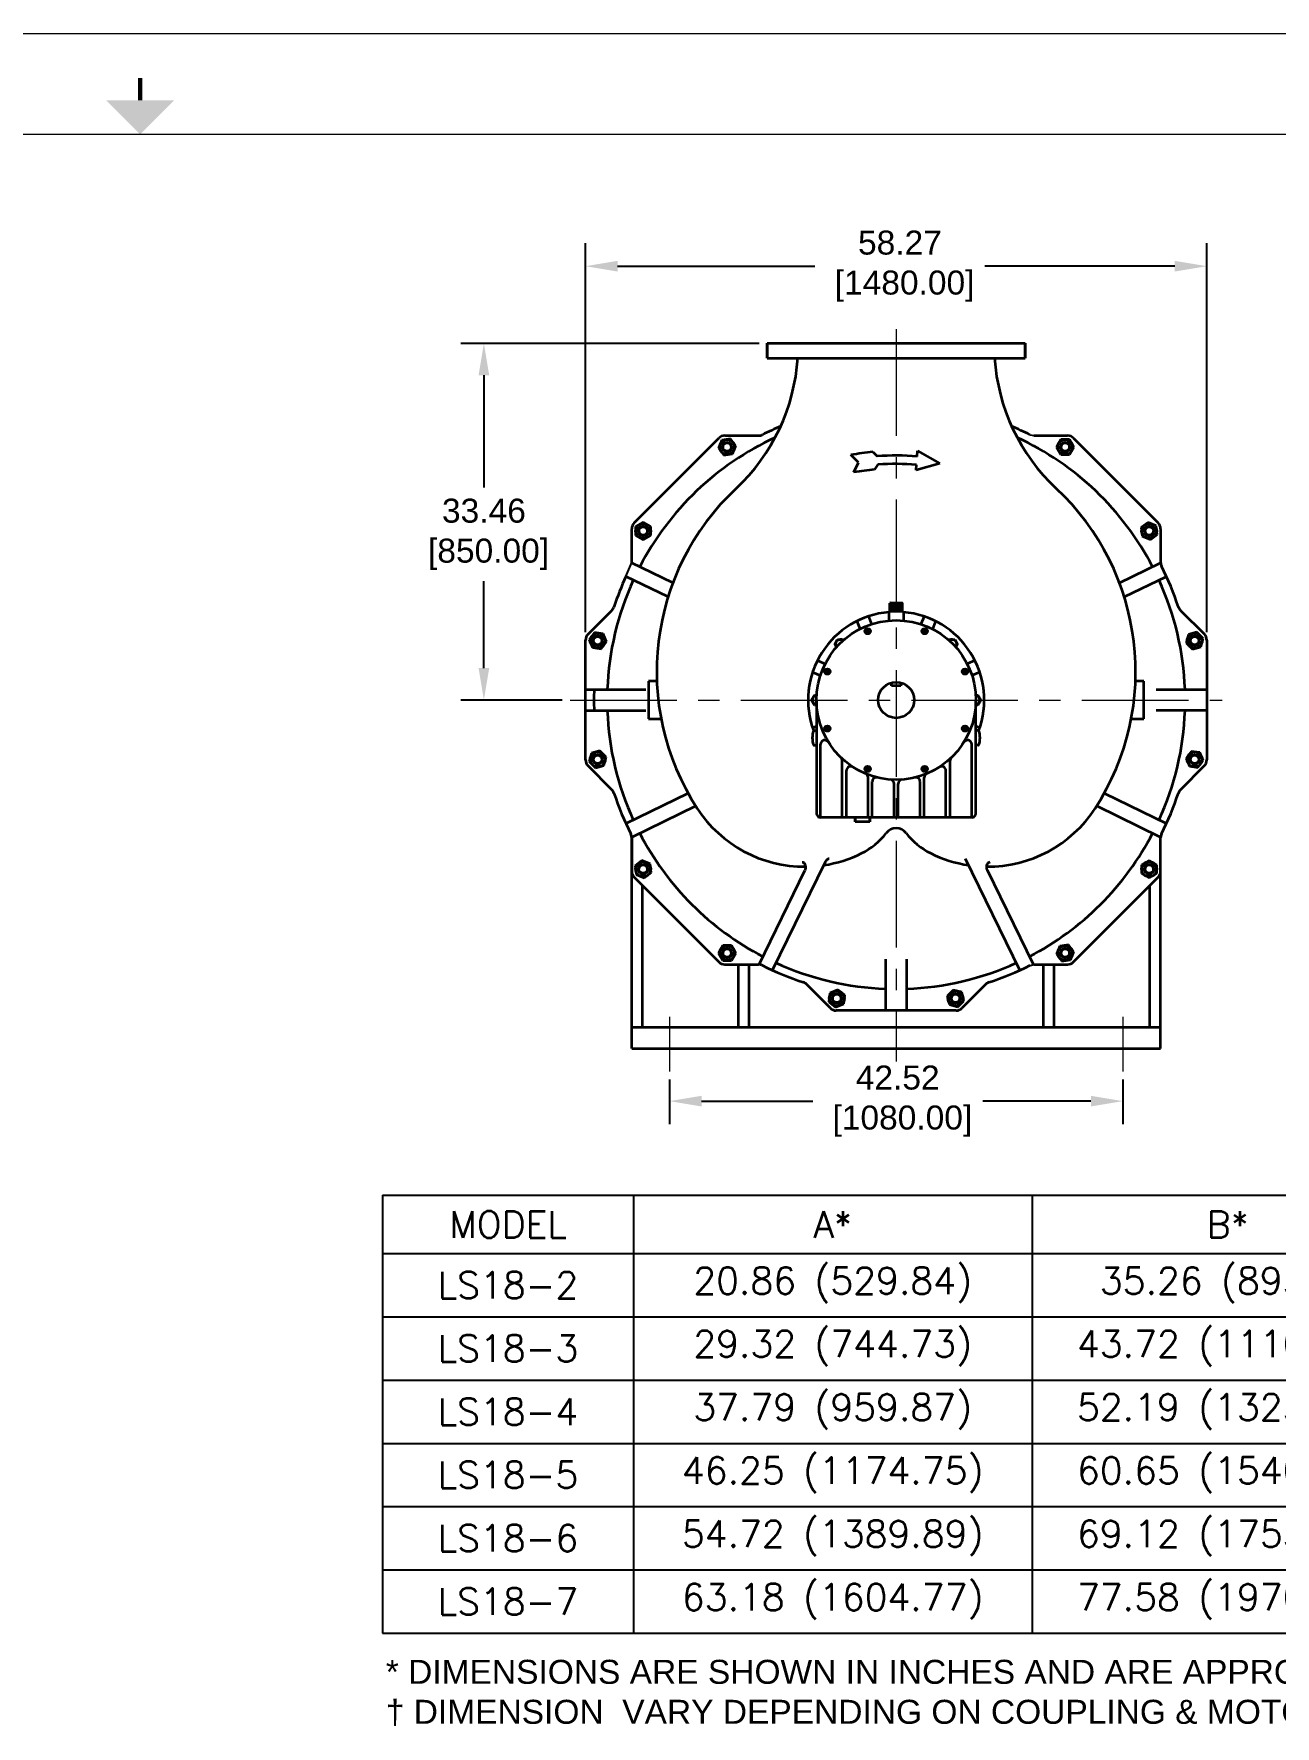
# Model space of a CAD drawing. Header units: inches. Extents: x 62 to 508, y 938 to 1278.
# Drawn here: x 275.3 to 391.7, y 1119.3 to 1278.1 of the extents above; entities that cross this region are included whole.
import ezdxf
from ezdxf.enums import TextEntityAlignment as Align

# ---------------------------------------------------------------- set-up
doc = ezdxf.new("R2010")
doc.units = ezdxf.units.IN
doc.header["$MEASUREMENT"] = 0
doc.linetypes.add('点画线', pattern=[16, 10, -2, 2, -2])
doc.layers.add('Title Block', color=7, linetype='Continuous')
doc.layers.add('中心线层', color=1, linetype='点画线', lineweight=18)
doc.layers.add('粗实线层', color=7, linetype='Continuous', lineweight=35)
doc.styles.add('ACANSTS', font='romans.shx', dxfattribs={"height": 1})
doc.styles.add('Roman', font='romans')
doc.styles.get("Standard").update_dxf_attribs({"font": 'arial.ttf'})
doc.dimstyles.new('STANDARD 2 PLCS', dxfattribs={"dimtxt": 0.125, "dimasz": 0.18, "dimexe": 0.18, "dimexo": 0.0625, "dimgap": 0.09, "dimtad": 0, "dimtih": 1, "dimtoh": 1, "dimzin": 4, "dimdsep": 46, "dimtxsty": 'Standard', "dimcen": 0.09, "dimaunit": 1, "dimadec": 0, "dimazin": 1, "dimtfac": 1, "dimtofl": 0, "dimtmove": 1, "dimatfit": 3, "dimfxl": 1, "dimtolj": 1, "dimtzin": 4, "dimarcsym": 0})

# ---------------------------------------------------------------- blocks, each defined once
blk = doc.blocks.new('*T15')
at = {"layer": 'Title Block', "color": 0, "linetype": 'ByBlock', "lineweight": -2, "transparency": 16777216}
for p, q in [((0, 0), (153.83, 0)), ((0, 0), (0, -41.07)), ((23.52, 0), (23.52, -41.07)), ((60.91, 0), (60.91, -41.07)), ((97.64, 0), (97.64, -41.07)), ((126.86, 0), (126.86, -41.07)), ((153.83, 0), (153.83, -41.07)), ((0, -5.46), (153.83, -5.46)), ((0, -11.4), (153.83, -11.4)), ((0, -17.33), (153.83, -17.33)), ((0, -23.27), (153.83, -23.27)), ((0, -29.2), (153.83, -29.2)), ((0, -35.14), (153.83, -35.14)), ((0, -41.07), (153.83, -41.07))]:
    blk.add_line(p, q, dxfattribs=at)
at = {"layer": 'Title Block', "color": 0, "lineweight": 15, "transparency": 16777216, "char_height": 2.5, "attachment_point": 5, "style": 'Roman'}
for s, insert, width in [('MODEL', (11.76, -2.73), 21.395), ('A*', (42.21, -2.73), 35.2592), ('B*', (79.27, -2.73), 34.608), ('F{\\fArial|b0|i0|c0|p34;†}', (112.25, -2.73), 27.0907), ('L{\\fArial|b0|i0|c0|p34;†}', (140.34, -2.73), 24.8436), ('20.86 (529.84)', (42.21, -8.43), 35.2592), ('35.26 (895.6)', (79.27, -8.43), 34.608), ('90 (2286)', (112.25, -8.43), 27.0907), ('114 (2896)', (140.34, -8.43), 25.9067), ('LS18-2', (11.76, -8.43), 21.395), ('29.32 (744.73)', (42.21, -14.36), 35.2592), ('43.72 (1110.49)', (79.27, -14.36), 34.608), ('102 (2591)', (112.25, -14.36), 28.1538), ('126 (3200)', (140.34, -14.36), 25.9067), ('LS18-3', (11.76, -14.36), 21.395), ('LS18-4', (11.76, -20.3), 21.395), ('37.79 (959.87)', (42.21, -20.3), 35.2592), ('52.19 (1325.63)', (79.27, -20.3), 34.608), ('102 (2591)', (112.25, -20.3), 28.1538), ('126 (3200)', (140.34, -20.3), 25.9067), ('LS18-5', (11.76, -26.23), 21.395), ('46.25 (1174.75)', (42.21, -26.23), 35.2592), ('60.65 (1540.51)', (79.27, -26.23), 34.608), ('114 (2896)', (112.25, -26.23), 28.1538), ('138 (3505)', (140.34, -26.23), 25.9067), ('54.72 (1389.89)', (42.21, -32.17), 35.2592), ('69.12 (1755.65)', (79.27, -32.17), 34.608), ('114 (2896)', (112.25, -32.17), 28.1538), ('138 (3505)', (140.34, -32.17), 25.9067), ('LS18-6', (11.76, -32.17), 21.395), ('63.18 (1604.77)', (42.21, -38.11), 35.2592), ('77.58 (1970.53)', (79.27, -38.11), 34.608), ('126 (3200)', (112.25, -38.11), 28.1538), ('150 (3810)', (140.34, -38.11), 25.9067), ('LS18-7', (11.76, -38.11), 21.395)]:
    blk.add_mtext(s, dxfattribs=dict(at, insert=insert, width=width))
blk = doc.blocks.new('*D16')
at = {"color": 0, "lineweight": -2, "transparency": 16777216}
for p, q in [((327.03, 1221.98), (327.03, 1258.47)), ((385.3, 1221.98), (385.3, 1258.47)), ((330.03, 1256.31), (348.55, 1256.31)), ((382.3, 1256.31), (364.48, 1256.31))]:
    blk.add_line(p, q, dxfattribs=at)
at = {"color": 0, "transparency": 16777216}
for points in [[(330.03, 1256.81), (330.03, 1255.81), (327.03, 1256.31)], [(382.3, 1256.81), (382.3, 1255.81), (385.3, 1256.31)]]:
    blk.add_solid(points, dxfattribs=at)
at = {"layer": 'Defpoints', "color": 0, "transparency": 16777216}
for p in [(385.3, 1256.31), (327.03, 1221.23), (385.3, 1221.23)]:
    blk.add_point(p, dxfattribs=at)
at = {"color": 0, "transparency": 16777216, "insert": (356.52, 1256.31), "char_height": 2.25, "attachment_point": 5}
blk.add_mtext('\\A1;58.27\\P [1480.00]', dxfattribs=at)
blk = doc.blocks.new('*D17')
at = {"color": 0, "lineweight": -2, "transparency": 16777216}
for p, q in [((343.31, 1249.07), (315.34, 1249.07)), ((317.5, 1246.07), (317.5, 1235.56)), ((317.5, 1218.61), (317.5, 1226.75)), ((324.84, 1215.61), (315.34, 1215.61))]:
    blk.add_line(p, q, dxfattribs=at)
at = {"color": 0, "transparency": 16777216}
for points in [[(317, 1246.07), (318, 1246.07), (317.5, 1249.07)], [(317, 1218.61), (318, 1218.61), (317.5, 1215.61)]]:
    blk.add_solid(points, dxfattribs=at)
at = {"layer": 'Defpoints', "color": 0, "transparency": 16777216}
for p in [(317.5, 1249.07), (344.06, 1249.07), (325.59, 1215.61)]:
    blk.add_point(p, dxfattribs=at)
at = {"color": 0, "transparency": 16777216, "insert": (317.5, 1231.16), "char_height": 2.25, "attachment_point": 5}
blk.add_mtext('\\A1;33.46\\P [850.00]', dxfattribs=at)
blk = doc.blocks.new('*D18')
at = {"color": 0, "lineweight": -2, "transparency": 16777216}
for p, q in [((334.91, 1180.02), (334.91, 1175.82)), ((377.43, 1180.02), (377.43, 1175.82)), ((337.91, 1177.98), (348.34, 1177.98)), ((374.43, 1177.98), (364.28, 1177.98))]:
    blk.add_line(p, q, dxfattribs=at)
at = {"color": 0, "transparency": 16777216}
for points in [[(337.91, 1178.48), (337.91, 1177.48), (334.91, 1177.98)], [(374.43, 1178.48), (374.43, 1177.48), (377.43, 1177.98)]]:
    blk.add_solid(points, dxfattribs=at)
at = {"layer": 'Defpoints', "color": 0, "transparency": 16777216}
for p in [(334.91, 1180.77), (377.43, 1180.77), (377.43, 1177.98)]:
    blk.add_point(p, dxfattribs=at)
at = {"color": 0, "transparency": 16777216, "insert": (356.31, 1177.98), "char_height": 2.25, "attachment_point": 5}
blk.add_mtext('\\A1;42.52\\P [1080.00]', dxfattribs=at)
blk = doc.blocks.new('LONE STAR BLOWER TITLE BLOCK (SIZE A)')
at = {"layer": 'Title Block', "lineweight": 15}
for p, q in [((23.625, 18), (0, 18)), ((23.125, 17.5), (0.5, 17.5)), ((23.125, 17.5), (0.5, 17.5))]:
    blk.add_line(p, q, dxfattribs=at)
at = {"layer": 'Title Block', "lineweight": 15, "const_width": 0.0225}
blk.add_lwpolyline([(11.8125, 17.7813), (11.8125, 17.6687)], dxfattribs=at)
at = {"layer": 'Title Block', "lineweight": 15}
blk.add_solid([(11.6437, 17.6687), (11.9812, 17.6687), (11.8125, 17.5)], dxfattribs=at)
at = {"layer": 'Title Block', "lineweight": 15, "style": 'ACANSTS'}
for tag, p, height in [('DRAWN_BY', (14.3692, 2.2855), 0.135), ('DRAWN_DATE', (15.5145, 2.2938), 0.135), ('DRAWING_SUBTITLE', (17.5134, 1.9768), 0.2025), ('CHECKED_BY', (14.3914, 1.9397), 0.135), ('CHECK_DATE', (15.4958, 1.9404), 0.135), ('ENGINEER', (14.3854, 1.6081), 0.135), ('ENG_DATE', (15.4868, 1.6029), 0.135), ('DRAWING_SUBTITLE', (17.5109, 1.5494), 0.2025), ('MANUFACTURING', (14.3811, 1.2706), 0.135), ('MFG_DATE', (15.4879, 1.2695), 0.135), ('CONTROL', (14.3811, 0.9331), 0.135), ('CONTROL_DATE', (15.4879, 0.932), 0.135), ('CAGE_CODE', (17.7275, 0.9163), 0.135), ('MODEL_FILE_NAME', (8.2952, 0.6111), 0.135), ('APPROVED_BY', (14.3698, 0.5685), 0.135), ('APPROVAL_DATE', (15.4796, 0.5615), 0.135)]:
    blk.add_attdef(tag, p, '', height=height, dxfattribs=at)
at = {"layer": 'Title Block', "lineweight": 15, "style": 'Roman', "flags": 8}
for tag, height, p in [('DWG_NUMBER', 0.2812, (18.9096, 1.1474)), ('SCALE', 0.135, (17.9035, 0.7041)), ('SHEETNUMBER', 0.135, (21.2556, 0.7041)), ('TOTA_SHEETS', 0.135, (21.8939, 0.7016))]:
    blk.add_attdef(tag, text='', height=height, dxfattribs=at).set_placement(p, align=Align.TOP_LEFT)
at = {"layer": 'Title Block', "lineweight": 15, "style": 'ACANSTS'}
blk.add_attdef('REVISION', text='', height=0.135, dxfattribs=at).set_placement((22.8495, 0.8933), align=Align.CENTER)

msp = doc.modelspace()

# ---------------------------------------------------------------- linework, layer by layer
for p, q in [((368.273, 1249.073), (344.06, 1249.073)), ((344.06, 1249.073), (344.06, 1249.073)), ((344.06, 1249.073), (344.06, 1247.696)), ((368.273, 1247.696), (368.273, 1249.073)), ((368.273, 1249.073), (368.273, 1249.073)), ((344.06, 1247.696), (344.06, 1247.696)), ((344.06, 1247.696), (346.936, 1247.696)), ((365.397, 1247.696), (368.273, 1247.696)), ((368.273, 1247.696), (368.273, 1247.696)), ((368.719, 1240.496), (369.074, 1240.412)), ((372.239, 1240.412), (369.074, 1240.412)), ((380.739, 1232.238), (372.795, 1240.181)), ((380.97, 1228.516), (380.97, 1231.681)), ((330.819, 1227.205), (331.363, 1228.516)), ((381.054, 1228.162), (380.97, 1228.516)), ((381.054, 1228.162), (380.97, 1228.516)), ((382.832, 1224.02), (382.641, 1224.331)), ((382.832, 1224.02), (382.641, 1224.331)), ((385.07, 1221.783), (382.832, 1224.02)), ((328.294, 1222.813), (327.263, 1221.783)), ((327.034, 1221.267), (327.033, 1221.246)), ((327.033, 1221.246), (327.033, 1221.226)), ((327.033, 1221.226), (327.033, 1221.226)), ((327.033, 1221.226), (327.033, 1218.853)), ((327.035, 1221.288), (327.034, 1221.267)), ((327.037, 1221.308), (327.035, 1221.288)), ((327.039, 1221.329), (327.037, 1221.308)), ((327.042, 1221.349), (327.039, 1221.329)), ((327.046, 1221.369), (327.042, 1221.349)), ((327.05, 1221.389), (327.046, 1221.369)), ((327.054, 1221.41), (327.05, 1221.389)), ((327.059, 1221.43), (327.054, 1221.41)), ((327.065, 1221.449), (327.059, 1221.43)), ((327.071, 1221.469), (327.065, 1221.449)), ((327.078, 1221.489), (327.071, 1221.469)), ((327.085, 1221.508), (327.078, 1221.489)), ((327.092, 1221.527), (327.085, 1221.508)), ((327.101, 1221.546), (327.092, 1221.527)), ((327.109, 1221.565), (327.101, 1221.546)), ((327.118, 1221.583), (327.109, 1221.565)), ((327.128, 1221.602), (327.118, 1221.583)), ((327.138, 1221.62), (327.128, 1221.602)), ((327.149, 1221.637), (327.138, 1221.62)), ((327.16, 1221.655), (327.149, 1221.637)), ((327.171, 1221.672), (327.16, 1221.655)), ((327.183, 1221.689), (327.171, 1221.672)), ((327.195, 1221.705), (327.183, 1221.689)), ((327.208, 1221.721), (327.195, 1221.705)), ((327.221, 1221.737), (327.208, 1221.721)), ((327.235, 1221.753), (327.221, 1221.737)), ((327.249, 1221.768), (327.235, 1221.753)), ((327.263, 1221.783), (327.249, 1221.768)), ((327.263, 1221.783), (327.263, 1221.783)), ((385.3, 1218.853), (385.3, 1221.226)), ((327.033, 1218.853), (327.033, 1218.853)), ((327.033, 1218.853), (327.035, 1209.99)), ((385.298, 1209.99), (385.3, 1218.853)), ((385.3, 1218.853), (385.3, 1218.853)), ((327.035, 1209.99), (327.035, 1209.99)), ((327.035, 1209.99), (327.035, 1209.969)), ((327.035, 1209.969), (327.036, 1209.949)), ((327.036, 1209.949), (327.037, 1209.928)), ((327.037, 1209.928), (327.039, 1209.907)), ((327.039, 1209.907), (327.041, 1209.887)), ((327.041, 1209.887), (327.044, 1209.867)), ((327.044, 1209.867), (327.048, 1209.846)), ((327.048, 1209.846), (327.052, 1209.826)), ((327.052, 1209.826), (327.056, 1209.806)), ((327.056, 1209.806), (327.061, 1209.786)), ((327.061, 1209.786), (327.067, 1209.766)), ((327.067, 1209.766), (327.073, 1209.746)), ((327.073, 1209.746), (327.08, 1209.727)), ((327.08, 1209.727), (327.087, 1209.708)), ((327.087, 1209.708), (327.095, 1209.689)), ((327.095, 1209.689), (327.103, 1209.67)), ((327.103, 1209.67), (327.111, 1209.651)), ((327.111, 1209.651), (327.12, 1209.632)), ((327.12, 1209.632), (327.13, 1209.614)), ((327.13, 1209.614), (327.14, 1209.596)), ((327.14, 1209.596), (327.151, 1209.578)), ((327.151, 1209.578), (327.162, 1209.561)), ((327.162, 1209.561), (327.173, 1209.544)), ((327.173, 1209.544), (327.185, 1209.527)), ((327.185, 1209.527), (327.197, 1209.511)), ((327.197, 1209.511), (327.21, 1209.494)), ((327.21, 1209.494), (327.223, 1209.479)), ((327.223, 1209.479), (327.237, 1209.463)), ((327.237, 1209.463), (327.251, 1209.448)), ((327.251, 1209.448), (327.265, 1209.433)), ((327.265, 1209.433), (327.265, 1209.433)), ((327.265, 1209.433), (329.501, 1207.197)), ((382.832, 1207.197), (385.068, 1209.433)), ((329.501, 1207.197), (329.692, 1206.887)), ((329.501, 1207.197), (329.692, 1206.887)), ((382.641, 1206.887), (382.832, 1207.197)), ((382.641, 1206.887), (382.832, 1207.197)), ((331.279, 1203.056), (331.363, 1202.702)), ((331.279, 1203.056), (331.363, 1202.702)), ((331.363, 1202.702), (331.363, 1184.9)), ((380.97, 1202.702), (381.054, 1203.056)), ((380.97, 1202.702), (381.054, 1203.056)), ((380.97, 1184.9), (380.97, 1202.702)), ((380.97, 1202.702), (380.97, 1199.537)), ((380.739, 1198.98), (372.795, 1191.036)), ((368.719, 1190.721), (369.074, 1190.806)), ((372.239, 1190.806), (369.074, 1190.806)), ((347.444, 1189.135), (347.755, 1188.944)), ((347.444, 1189.135), (347.755, 1188.944)), ((364.578, 1188.944), (364.888, 1189.135)), ((364.578, 1188.944), (364.888, 1189.135)), ((347.755, 1188.944), (349.993, 1186.706)), ((362.34, 1186.706), (364.578, 1188.944)), ((350.549, 1186.475), (361.783, 1186.475)), ((380.97, 1182.932), (380.97, 1184.9)), ((380.97, 1184.9), (380.97, 1184.9)), ((370.34, 1182.932), (377.426, 1182.932)), ((377.426, 1182.932), (377.426, 1182.932)), ((377.426, 1182.932), (380.97, 1182.932)), ((380.97, 1182.932), (380.97, 1182.932))]:
    msp.add_line(p, q)
at = {"layer": '中心线层'}
for p, q in [((356.166, 1250.407), (356.166, 1181.686)), ((325.589, 1215.609), (386.744, 1215.609)), ((334.907, 1185.885), (334.907, 1180.766)), ((377.426, 1185.885), (377.426, 1180.766))]:
    msp.add_line(p, q, dxfattribs=at)
at = {"layer": '粗实线层'}
for p, q in [((344.06, 1249.073), (344.06, 1247.696)), ((344.06, 1247.696), (344.06, 1249.073)), ((344.06, 1249.073), (368.273, 1249.073)), ((368.273, 1249.073), (368.273, 1247.696)), ((368.273, 1247.696), (368.273, 1249.073)), ((344.06, 1247.696), (368.273, 1247.696)), ((331.594, 1232.238), (339.537, 1240.181)), ((339.81, 1239.991), (339.497, 1239.235)), ((340.622, 1240.098), (339.81, 1239.991)), ((340.094, 1240.412), (343.259, 1240.412)), ((341.12, 1239.449), (340.622, 1240.098)), ((369.074, 1240.412), (372.239, 1240.412)), ((371.615, 1240.05), (371.206, 1239.342)), ((372.433, 1240.05), (371.615, 1240.05)), ((372.843, 1239.342), (372.433, 1240.05)), ((372.795, 1240.181), (380.739, 1232.238)), ((339.497, 1239.235), (339.995, 1238.586)), ((339.995, 1238.586), (340.807, 1238.693)), ((340.807, 1238.693), (341.12, 1239.449)), ((352.636, 1237.884), (351.921, 1238.605)), ((353.986, 1238.879), (354.385, 1238.477)), ((358.134, 1238.462), (358.176, 1238.972)), ((358.176, 1238.972), (360.268, 1237.79)), ((371.206, 1239.342), (371.615, 1238.633)), ((371.615, 1238.633), (372.433, 1238.633)), ((372.433, 1238.633), (372.843, 1239.342)), ((352.208, 1236.976), (352.636, 1237.884)), ((354.459, 1237.693), (354.133, 1237.232)), ((360.268, 1237.79), (358.028, 1237.167)), ((358.028, 1237.167), (358.07, 1237.677)), ((332.434, 1232.285), (331.725, 1231.876)), ((333.142, 1231.876), (332.434, 1232.285)), ((379.792, 1232.278), (379.143, 1231.78)), ((380.548, 1231.965), (379.792, 1232.278)), ((380.655, 1231.154), (380.548, 1231.965)), ((331.363, 1228.516), (331.363, 1231.681)), ((331.725, 1231.876), (331.725, 1231.058)), ((331.725, 1231.058), (332.434, 1230.648)), ((332.434, 1230.648), (333.142, 1231.058)), ((333.142, 1231.058), (333.142, 1231.876)), ((379.143, 1231.78), (379.25, 1230.969)), ((379.25, 1230.969), (380.006, 1230.655)), ((380.006, 1230.655), (380.655, 1231.154)), ((380.97, 1231.681), (380.97, 1228.516)), ((334.771, 1225.278), (330.819, 1227.205)), ((335.223, 1226.59), (331.348, 1228.48)), ((377.11, 1226.59), (380.91, 1228.444)), ((377.562, 1225.278), (381.514, 1227.205)), ((327.263, 1221.783), (329.501, 1224.02)), ((355.635, 1224.743), (355.576, 1224.684)), ((355.576, 1224.113), (355.576, 1224.684)), ((355.576, 1224.684), (355.584, 1224.684)), ((355.576, 1224.113), (356.757, 1224.113)), ((355.576, 1223.955), (355.576, 1224.073)), ((355.576, 1224.073), (356.757, 1224.073)), ((355.604, 1224.703), (355.584, 1224.684)), ((355.584, 1224.113), (355.584, 1224.684)), ((355.604, 1224.703), (355.604, 1224.113)), ((355.604, 1224.703), (355.699, 1224.703)), ((355.615, 1224.073), (355.615, 1224.113)), ((355.635, 1224.743), (356.698, 1224.743)), ((355.685, 1224.684), (355.699, 1224.703)), ((355.685, 1224.113), (355.685, 1224.684)), ((355.685, 1224.684), (355.824, 1224.684)), ((355.838, 1224.703), (355.824, 1224.684)), ((355.824, 1224.113), (355.824, 1224.684)), ((355.838, 1224.703), (355.838, 1224.113)), ((355.838, 1224.703), (356.068, 1224.703)), ((356.068, 1224.113), (356.068, 1224.703)), ((356.068, 1224.684), (356.265, 1224.684)), ((356.265, 1224.113), (356.265, 1224.703)), ((356.265, 1224.703), (356.494, 1224.703)), ((356.494, 1224.703), (356.494, 1224.113)), ((356.509, 1224.684), (356.494, 1224.703)), ((356.509, 1224.113), (356.509, 1224.684)), ((356.509, 1224.684), (356.648, 1224.684)), ((356.634, 1224.703), (356.648, 1224.684)), ((356.634, 1224.703), (356.729, 1224.703)), ((356.648, 1224.113), (356.648, 1224.684)), ((356.698, 1224.743), (356.757, 1224.684)), ((356.718, 1224.073), (356.718, 1224.113)), ((356.729, 1224.703), (356.729, 1224.113)), ((356.749, 1224.684), (356.729, 1224.703)), ((356.749, 1224.113), (356.749, 1224.684)), ((356.749, 1224.684), (356.757, 1224.684)), ((356.757, 1224.113), (356.757, 1224.684)), ((356.757, 1223.955), (356.757, 1224.073)), ((382.832, 1224.02), (385.07, 1221.783)), ((352.465, 1223.002), (352.774, 1222.256)), ((353.556, 1223.454), (353.864, 1222.711)), ((355.477, 1223.955), (355.477, 1223.057)), ((355.477, 1223.955), (356.855, 1223.955)), ((356.855, 1223.955), (356.855, 1223.057)), ((358.777, 1223.454), (358.469, 1222.711)), ((359.868, 1223.002), (359.559, 1222.256)), ((327.035, 1209.99), (327.033, 1221.226)), ((327.858, 1221.933), (327.36, 1221.284)), ((327.36, 1221.284), (327.673, 1220.528)), ((328.67, 1221.827), (327.858, 1221.933)), ((328.485, 1220.421), (328.983, 1221.071)), ((328.983, 1221.071), (328.67, 1221.827)), ((350.401, 1220.829), (350.674, 1221.301)), ((350.674, 1221.301), (351.219, 1221.301)), ((351.219, 1221.301), (351.257, 1221.236)), ((353.425, 1222.182), (353.357, 1222.065)), ((353.357, 1222.065), (353.425, 1221.948)), ((353.56, 1222.182), (353.425, 1222.182)), ((353.425, 1221.948), (353.56, 1221.948)), ((353.627, 1222.065), (353.56, 1222.182)), ((353.56, 1221.948), (353.627, 1222.065)), ((358.773, 1222.182), (358.706, 1222.065)), ((358.706, 1222.065), (358.773, 1221.948)), ((358.908, 1222.182), (358.773, 1222.182)), ((358.773, 1221.948), (358.908, 1221.948)), ((358.976, 1222.065), (358.908, 1222.182)), ((358.908, 1221.948), (358.976, 1222.065)), ((361.076, 1221.236), (361.113, 1221.301)), ((361.113, 1221.301), (361.659, 1221.301)), ((361.659, 1221.301), (361.932, 1220.829)), ((383.583, 1221.756), (383.371, 1220.966)), ((383.371, 1220.966), (383.949, 1220.387)), ((384.373, 1221.968), (383.583, 1221.756)), ((384.952, 1221.389), (384.373, 1221.968)), ((384.74, 1220.599), (384.952, 1221.389)), ((385.3, 1221.226), (385.298, 1209.99)), ((327.673, 1220.528), (328.485, 1220.421)), ((348.774, 1219.31), (349.506, 1219.007)), ((350.562, 1220.551), (350.401, 1220.829)), ((361.932, 1220.829), (361.771, 1220.551)), ((363.559, 1219.31), (362.827, 1219.007)), ((383.949, 1220.387), (384.74, 1220.599)), ((348.322, 1218.219), (349.059, 1217.914)), ((349.643, 1218.4), (349.575, 1218.283)), ((349.575, 1218.283), (349.643, 1218.166)), ((349.778, 1218.4), (349.643, 1218.4)), ((349.643, 1218.166), (349.778, 1218.166)), ((349.845, 1218.283), (349.778, 1218.4)), ((349.778, 1218.166), (349.845, 1218.283)), ((362.555, 1218.4), (362.488, 1218.283)), ((362.488, 1218.283), (362.555, 1218.166)), ((362.69, 1218.4), (362.555, 1218.4)), ((362.555, 1218.166), (362.69, 1218.166)), ((362.758, 1218.283), (362.69, 1218.4)), ((362.69, 1218.166), (362.758, 1218.283)), ((364.011, 1218.219), (363.274, 1217.914)), ((327.049, 1216.593), (332.686, 1216.593)), ((332.938, 1217.381), (332.938, 1213.837)), ((333.722, 1217.381), (332.938, 1217.381)), ((355.733, 1216.928), (355.733, 1217.225)), ((356.599, 1216.928), (355.733, 1216.928)), ((356.599, 1217.225), (356.599, 1216.928)), ((379.395, 1217.381), (378.611, 1217.381)), ((379.395, 1213.837), (379.395, 1217.381)), ((380.553, 1216.593), (385.284, 1216.593)), ((327.049, 1214.625), (332.686, 1214.625)), ((348.239, 1215.609), (348.512, 1216.081)), ((348.512, 1215.136), (348.239, 1215.609)), ((348.512, 1216.081), (348.704, 1216.081)), ((348.686, 1215.136), (348.512, 1215.136)), ((348.686, 1215.609), (348.686, 1204.983)), ((363.629, 1216.081), (363.821, 1216.081)), ((363.647, 1204.983), (363.647, 1215.609)), ((363.821, 1215.136), (363.647, 1215.136)), ((363.821, 1216.081), (364.094, 1215.609)), ((364.094, 1215.609), (363.821, 1215.136)), ((385.284, 1214.625), (380.553, 1214.625)), ((332.938, 1213.837), (334.126, 1213.837)), ((348.322, 1212.999), (348.686, 1213.15)), ((349.643, 1213.052), (349.575, 1212.935)), ((349.575, 1212.935), (349.643, 1212.818)), ((349.778, 1213.052), (349.643, 1213.052)), ((349.845, 1212.935), (349.778, 1213.052)), ((349.778, 1212.818), (349.845, 1212.935)), ((355.93, 1213.945), (355.93, 1213.952)), ((356.403, 1213.945), (356.403, 1213.952)), ((362.555, 1213.052), (362.488, 1212.935)), ((362.488, 1212.935), (362.555, 1212.818)), ((362.69, 1213.052), (362.555, 1213.052)), ((362.758, 1212.935), (362.69, 1213.052)), ((362.69, 1212.818), (362.758, 1212.935)), ((364.011, 1212.999), (363.647, 1213.15)), ((378.207, 1213.837), (379.395, 1213.837)), ((348.439, 1212.755), (348.686, 1212.755)), ((348.439, 1211.377), (348.686, 1211.377)), ((349.08, 1204.599), (349.08, 1211.461)), ((349.643, 1212.818), (349.778, 1212.818)), ((362.555, 1212.818), (362.69, 1212.818)), ((363.253, 1204.599), (363.253, 1211.461)), ((363.894, 1212.755), (363.647, 1212.755)), ((363.894, 1211.377), (363.647, 1211.377)), ((327.593, 1210.619), (327.381, 1209.829)), ((327.381, 1209.829), (327.96, 1209.25)), ((328.383, 1210.831), (327.593, 1210.619)), ((328.962, 1210.252), (328.383, 1210.831)), ((328.75, 1209.462), (328.962, 1210.252)), ((351.107, 1204.599), (351.107, 1209.928)), ((361.225, 1204.599), (361.225, 1209.928)), ((383.848, 1210.796), (383.35, 1210.147)), ((383.35, 1210.147), (383.663, 1209.391)), ((384.659, 1210.69), (383.848, 1210.796)), ((384.474, 1209.284), (384.973, 1209.934)), ((384.973, 1209.934), (384.659, 1210.69)), ((329.501, 1207.197), (327.265, 1209.433)), ((327.96, 1209.25), (328.75, 1209.462)), ((351.501, 1204.599), (351.501, 1208.994)), ((353.425, 1209.27), (353.357, 1209.153)), ((353.357, 1209.153), (353.425, 1209.036)), ((353.56, 1209.27), (353.425, 1209.27)), ((353.425, 1209.036), (353.56, 1209.036)), ((353.529, 1204.599), (353.529, 1208.342)), ((353.627, 1209.153), (353.56, 1209.27)), ((353.56, 1209.036), (353.627, 1209.153)), ((358.773, 1209.27), (358.706, 1209.153)), ((358.706, 1209.153), (358.773, 1209.036)), ((358.908, 1209.27), (358.773, 1209.27)), ((358.773, 1209.036), (358.908, 1209.036)), ((358.804, 1204.599), (358.804, 1208.342)), ((358.976, 1209.153), (358.908, 1209.27)), ((358.908, 1209.036), (358.976, 1209.153)), ((360.832, 1204.599), (360.832, 1208.994)), ((385.068, 1209.433), (382.832, 1207.197)), ((383.663, 1209.391), (384.474, 1209.284)), ((330.819, 1204.013), (336.656, 1206.859)), ((353.922, 1204.599), (353.922, 1207.955)), ((355.97, 1204.599), (355.97, 1207.757)), ((356.363, 1204.599), (356.363, 1207.757)), ((358.41, 1204.599), (358.41, 1207.955)), ((375.677, 1206.859), (381.514, 1204.013)), ((331.423, 1202.774), (337.361, 1205.67)), ((374.972, 1205.67), (380.91, 1202.774)), ((363.262, 1204.599), (349.07, 1204.599)), ((352.328, 1204.599), (352.328, 1204.192)), ((352.328, 1204.192), (352.328, 1204.599)), ((353.706, 1204.192), (352.328, 1204.192)), ((353.706, 1204.599), (353.706, 1204.192)), ((353.706, 1204.192), (353.706, 1204.599)), ((331.363, 1182.932), (331.363, 1202.702)), ((331.363, 1202.702), (331.363, 1199.537)), ((380.97, 1182.932), (380.97, 1202.702)), ((380.97, 1199.537), (380.97, 1202.702)), ((332.327, 1200.562), (331.678, 1200.064)), ((333.083, 1200.249), (332.327, 1200.562)), ((333.19, 1199.438), (333.083, 1200.249)), ((344.57, 1190.262), (349.5, 1200.368)), ((352.92, 1201.234), (352.919, 1201.234)), ((359.413, 1201.234), (359.413, 1201.234)), ((367.763, 1190.262), (362.666, 1200.71)), ((379.899, 1200.569), (379.191, 1200.16)), ((380.608, 1200.16), (379.899, 1200.569)), ((331.594, 1198.98), (339.537, 1191.036)), ((331.678, 1200.064), (331.784, 1199.253)), ((331.784, 1199.253), (332.54, 1198.94)), ((332.54, 1198.94), (333.19, 1199.438)), ((343.302, 1190.805), (347.607, 1199.631)), ((369.035, 1190.796), (364.719, 1199.645)), ((372.795, 1191.036), (380.739, 1198.98)), ((379.191, 1200.16), (379.191, 1199.342)), ((379.191, 1199.342), (379.899, 1198.933)), ((379.899, 1198.933), (380.608, 1199.342)), ((380.608, 1199.342), (380.608, 1200.16)), ((332.363, 1184.9), (332.363, 1198.211)), ((379.97, 1184.9), (379.97, 1198.211)), ((339.899, 1192.585), (339.49, 1191.876)), ((340.718, 1192.585), (339.899, 1192.585)), ((341.127, 1191.876), (340.718, 1192.585)), ((371.526, 1192.525), (371.213, 1191.769)), ((372.337, 1192.632), (371.526, 1192.525)), ((372.836, 1191.983), (372.337, 1192.632)), ((339.49, 1191.876), (339.899, 1191.167)), ((339.899, 1191.167), (340.718, 1191.167)), ((340.094, 1190.806), (343.259, 1190.806)), ((340.718, 1191.167), (341.127, 1191.876)), ((341.363, 1184.9), (341.363, 1190.806)), ((342.363, 1184.9), (342.363, 1190.806)), ((355.182, 1186.492), (355.182, 1191.293)), ((357.151, 1186.492), (357.151, 1191.293)), ((369.074, 1190.806), (372.239, 1190.806)), ((369.97, 1184.9), (369.97, 1190.806)), ((370.97, 1184.9), (370.97, 1190.806)), ((371.213, 1191.769), (371.711, 1191.12)), ((371.711, 1191.12), (372.522, 1191.227)), ((372.522, 1191.227), (372.836, 1191.983)), ((349.993, 1186.706), (347.755, 1188.944)), ((349.949, 1188.112), (349.842, 1187.301)), ((350.705, 1188.425), (349.949, 1188.112)), ((351.354, 1187.927), (350.705, 1188.425)), ((351.247, 1187.116), (351.354, 1187.927)), ((361.523, 1188.404), (360.945, 1187.826)), ((360.945, 1187.826), (361.156, 1187.035)), ((362.314, 1188.193), (361.523, 1188.404)), ((362.525, 1187.402), (362.314, 1188.193)), ((364.578, 1188.944), (362.34, 1186.706)), ((349.842, 1187.301), (350.491, 1186.803)), ((350.491, 1186.803), (351.247, 1187.116)), ((361.783, 1186.475), (350.549, 1186.475)), ((361.156, 1187.035), (361.947, 1186.824)), ((361.947, 1186.824), (362.525, 1187.402)), ((380.97, 1184.9), (331.363, 1184.9)), ((331.363, 1182.932), (380.97, 1182.932))]:
    msp.add_line(p, q, dxfattribs=at)
for points in [[(348.686, 1204.983), (348.691, 1204.924), (348.719, 1204.827), (348.773, 1204.739), (348.854, 1204.665), (348.959, 1204.615), (349.07, 1204.599)], [(363.262, 1204.599), (363.373, 1204.615), (363.478, 1204.664), (363.558, 1204.737), (363.613, 1204.824), (363.642, 1204.921), (363.647, 1204.983)]]:
    msp.add_lwpolyline(points, dxfattribs=at)
for centre, radius in [((340.309, 1239.342), 0.709), ((372.024, 1239.342), 0.709), ((340.309, 1239.342), 0.472), ((340.309, 1239.342), 0.394), ((372.024, 1239.342), 0.472), ((372.024, 1239.342), 0.394), ((332.434, 1231.467), 0.709), ((379.899, 1231.467), 0.709), ((332.434, 1231.467), 0.472), ((332.434, 1231.467), 0.394), ((379.899, 1231.467), 0.472), ((379.899, 1231.467), 0.394), ((356.166, 1215.609), 7.48), ((328.172, 1221.177), 0.709), ((328.172, 1221.177), 0.472), ((328.172, 1221.177), 0.394), ((353.492, 1222.065), 0.256), ((353.492, 1222.065), 0.244), ((353.492, 1222.065), 0.135), ((358.841, 1222.065), 0.256), ((358.841, 1222.065), 0.244), ((358.841, 1222.065), 0.135), ((384.161, 1221.177), 0.709), ((384.161, 1221.177), 0.472), ((384.161, 1221.177), 0.394), ((349.71, 1218.283), 0.256), ((349.71, 1218.283), 0.244), ((349.71, 1218.283), 0.135), ((362.623, 1218.283), 0.256), ((362.623, 1218.283), 0.244), ((362.623, 1218.283), 0.135), ((356.166, 1215.609), 1.685), ((349.71, 1212.935), 0.256), ((349.71, 1212.935), 0.244), ((349.71, 1212.935), 0.135), ((362.623, 1212.935), 0.256), ((362.623, 1212.935), 0.244), ((362.623, 1212.935), 0.135), ((328.172, 1210.04), 0.709), ((328.172, 1210.04), 0.472), ((328.172, 1210.04), 0.394), ((384.161, 1210.04), 0.709), ((384.161, 1210.04), 0.472), ((384.161, 1210.04), 0.394), ((353.492, 1209.153), 0.256), ((353.492, 1209.153), 0.244), ((353.492, 1209.153), 0.135), ((358.841, 1209.153), 0.256), ((358.841, 1209.153), 0.244), ((358.841, 1209.153), 0.135), ((332.434, 1199.751), 0.709), ((332.434, 1199.751), 0.472), ((379.899, 1199.751), 0.709), ((379.899, 1199.751), 0.472), ((332.434, 1199.751), 0.394), ((379.899, 1199.751), 0.394), ((340.309, 1191.876), 0.709), ((340.309, 1191.876), 0.472), ((340.309, 1191.876), 0.394), ((372.024, 1191.876), 0.709), ((372.024, 1191.876), 0.472), ((372.024, 1191.876), 0.394), ((350.598, 1187.614), 0.709), ((350.598, 1187.614), 0.472), ((350.598, 1187.614), 0.394), ((361.735, 1187.614), 0.709), ((361.735, 1187.614), 0.472), ((361.735, 1187.614), 0.394)]:
    msp.add_circle(centre, radius, dxfattribs=at)
for centre, radius, start, end in [((328.588, 1248.877), 18.386, 313.12104, 356.31679), ((383.745, 1248.877), 18.386, 183.68321, 226.87896), ((356.166, 1215.609), 27.108, 114.76806, 152.5436), ((340.094, 1239.625), 0.787, 90, 135), ((343.259, 1241.199), 0.787, 269.99997, 296.76559), ((356.166, 1215.609), 27.874, 112.86275, 116.7655), ((356.166, 1215.609), 27.874, 63.2345, 67.13725), ((356.166, 1215.609), 27.108, 27.4564, 65.23194), ((372.239, 1239.625), 0.787, 45, 90), ((340.309, 1239.342), 0.413, 142.5, 82.5), ((356.166, 1214.527), 24.449, 95.11665, 100), ((356.166, 1214.527), 24.016, 85.30031, 94.25492), ((372.024, 1239.342), 0.413, 75, 15), ((356.166, 1214.527), 22.795, 95.11665, 100), ((356.166, 1214.527), 23.228, 85.30031, 94.21519), ((357.248, 1218.272), 23.543, 133.12104, 213.0152), ((355.085, 1218.272), 23.543, 326.9848, 46.87896), ((332.151, 1231.681), 0.787, 135, 180), ((380.182, 1231.681), 0.787, 0, 45), ((332.434, 1231.467), 0.413, 165, 105), ((379.899, 1231.467), 0.413, 52.5, 352.5), ((356.166, 1215.609), 27.874, 155.41635, 161.7655), ((381.757, 1228.516), 0.787, 179.99998, 206.76555), ((356.166, 1215.609), 27.874, 18.2345, 26.7655), ((356.166, 1215.609), 27.108, 155.4564, 177.9192), ((356.166, 1215.609), 27.108, 2.0808, 24.5436), ((328.944, 1224.577), 0.787, 314.99998, 341.76555), ((383.389, 1224.577), 0.787, 198.23453, 224.99999), ((356.166, 1215.609), 8.268, 94.78705, 200.28093), ((356.166, 1215.609), 8.268, 339.71907, 85.21295), ((327.82, 1221.226), 0.787, 135, 180.01058), ((328.172, 1221.177), 0.413, 187.5, 127.5), ((350.947, 1220.829), 0.472, 53.46684, 215.73091), ((361.386, 1220.829), 0.472, 324.26858, 126.53289), ((384.161, 1221.177), 0.413, 30, 330), ((384.513, 1221.226), 0.787, 359.98942, 45), ((356.166, 1215.609), 28.346, 178.01016, 181.98984), ((356.166, 1215.609), 27.108, 182.0808, 204.5436), ((348.785, 1215.609), 0.472, 99.88505, 257.94243), ((363.548, 1215.609), 0.472, 282.05774, 80.11504), ((356.166, 1215.609), 27.108, 335.4564, 357.9192), ((350.463, 1212.066), 2.165, 162.20841, 197.79159), ((348.439, 1212.715), 0.0394, 90, 162.20841), ((348.439, 1211.416), 0.0394, 197.79159, 270), ((349.473, 1211.461), 0.394, 31.78833, 180), ((362.859, 1211.461), 0.394, 0, 148.21167), ((363.894, 1212.715), 0.0394, 17.79159, 90), ((363.894, 1211.416), 0.0394, 270, 342.20841), ((361.869, 1212.066), 2.165, 342.20841, 17.79159), ((327.822, 1209.99), 0.787, 180.01058, 225), ((328.172, 1210.04), 0.413, 210, 150), ((350.714, 1209.928), 0.394, 0, 46.17167), ((361.619, 1209.928), 0.394, 133.82833, 180), ((384.161, 1210.04), 0.413, 7.5, 307.5), ((384.511, 1209.99), 0.787, 315, 359.98942), ((351.895, 1208.994), 0.394, 57.14601, 180), ((353.135, 1208.342), 0.394, 0, 67.35626), ((354.316, 1207.955), 0.394, 76.40838, 180), ((355.576, 1207.757), 0.394, 0, 85.69878), ((356.757, 1207.757), 0.394, 94.30122, 180), ((358.017, 1207.955), 0.394, 0, 103.59162), ((359.198, 1208.342), 0.394, 112.64374, 180), ((360.438, 1208.994), 0.394, 0, 122.85399), ((328.944, 1206.641), 0.787, 18.23451, 45), ((356.166, 1215.609), 27.874, 198.2345, 206.7655), ((356.166, 1215.609), 27.874, 333.2345, 341.7655), ((383.389, 1206.641), 0.787, 135.00001, 161.76547), ((347.575, 1211.987), 12.008, 213.0152, 270.41241), ((364.758, 1211.987), 12.008, 269.55131, 326.9848), ((356.166, 1202.393), 1.181, 38.08201, 141.91799), ((330.576, 1202.702), 0.787, 360, 26.76551), ((356.166, 1215.609), 27.108, 207.4564, 242.5436), ((349.907, 1207.298), 6.772, 296.4383, 321.91799), ((362.426, 1207.298), 6.772, 218.08201, 243.5617), ((356.166, 1215.609), 27.108, 297.4564, 332.5436), ((381.757, 1202.702), 0.787, 153.23448, 180), ((347.575, 1211.987), 12.008, 278.62484, 296.4383), ((364.758, 1211.987), 12.008, 243.5617, 261.37516), ((332.151, 1199.537), 0.787, 180, 225), ((332.434, 1199.751), 0.413, 232.5, 172.5), ((379.899, 1199.751), 0.413, 345, 285), ((380.182, 1199.537), 0.787, 315, 0), ((340.309, 1191.876), 0.413, 255, 195), ((372.024, 1191.876), 0.413, 322.5, 262.5), ((340.094, 1191.593), 0.787, 225, 270), ((343.259, 1190.018), 0.787, 63.23441, 90.00003), ((356.166, 1215.609), 27.874, 243.2345, 251.7655), ((356.166, 1215.609), 27.108, 245.4564, 267.9192), ((356.166, 1215.609), 27.108, 272.0808, 294.5436), ((356.166, 1215.609), 27.874, 288.2345, 296.7655), ((372.239, 1191.593), 0.787, 270, 315), ((347.198, 1188.387), 0.787, 45.00001, 71.76547), ((365.135, 1188.387), 0.787, 108.2345, 135), ((350.598, 1187.614), 0.413, 277.5, 217.5), ((361.735, 1187.614), 0.413, 300, 240), ((350.549, 1187.262), 0.787, 225, 270), ((361.783, 1187.262), 0.787, 270, 315)]:
    msp.add_arc(centre, radius, start, end, dxfattribs=at)
for points, knots in [([(347.344, 1200.415), (347.392, 1200.418), (347.484, 1200.388), (347.589, 1200.258), (347.682, 1200.009), (347.672, 1199.764), (347.607, 1199.631)], [0, 0, 0, 0, 115.412915, 213.4260541, 395.3313304, 753.4573362, 753.4573362, 753.4573362, 753.4573362]), ([(349.5, 1200.368), (349.538, 1200.447), (349.636, 1200.6), (349.782, 1200.736), (349.875, 1200.759)], [0, 0, 0, 0, 198.4135766, 415.3372016, 415.3372016, 415.3372016, 415.3372016]), ([(364.719, 1199.645), (364.655, 1199.777), (364.647, 1200.017), (364.738, 1200.304), (364.884, 1200.426), (364.969, 1200.426)], [0, 0, 0, 0, 424.3039545, 639.8452743, 884.2521239, 884.2521239, 884.2521239, 884.2521239])]:
    msp.add_open_spline(points, degree=3, knots=knots, dxfattribs=at)

# ---------------------------------------------------------------- block references
at = {"xscale": 18.8678371979621, "yscale": 18.8678371979621, "zscale": 18.8678371979621}
msp.add_blockref('LONE STAR BLOWER TITLE BLOCK (SIZE A)', (62.38, 938.484), dxfattribs=at)
msp.add_blockref('*T15', (308.001, 1169.148))

# ---------------------------------------------------------------- texts
at = {"lineweight": 15, "insert": (308.298, 1125.569), "char_height": 2.25, "attachment_point": 1}
msp.add_mtext_dynamic_manual_height_columns('* DIMENSIONS ARE SHOWN IN INCHES AND ARE APPROXIMATE. DO NOT USE FOR CONSTRUCTION PURPOSES.\\P{\\C0;†} DIMENSION  VARY DEPENDING ON COUPLING & MOTOR FRAME SIZE.', width=176.25075, gutter_width=1, heights=[0], dxfattribs=at)

# ---------------------------------------------------------------- dimensions: what is measured, and where the dimension line sits
for base, p1, p2, picture, middle in [((385.3, 1256.305), (327.033, 1221.226), (385.3, 1221.226), '*D16', (356.515, 1256.305)), ((377.426, 1177.978), (334.907, 1180.766), (377.426, 1180.766), '*D18', (356.312, 1177.978))]:
    dim = msp.add_linear_dim(base=base, p1=p1, p2=p2, dimstyle='STANDARD 2 PLCS', override={"dimscale": 12, "dimtxt": 0.1875, "dimasz": 0.25, "dimpost": '\\X', "dimtmove": 0})
    dim.commit()
    dim.dimension.update_dxf_attribs({"geometry": picture, "text_midpoint": middle, "dimtype": 160})
dim = msp.add_linear_dim(base=(317.496, 1249.073), p1=(325.589, 1215.609), p2=(344.06, 1249.073), angle=90, dimstyle='STANDARD 2 PLCS', override={"dimscale": 12, "dimtxt": 0.1875, "dimasz": 0.25, "dimpost": '\\X', "dimtmove": 0})
dim.commit()
dim.dimension.update_dxf_attribs({"geometry": '*D17', "text_midpoint": (317.496, 1231.155), "dimtype": 160})

doc.saveas('drawing.dxf')
